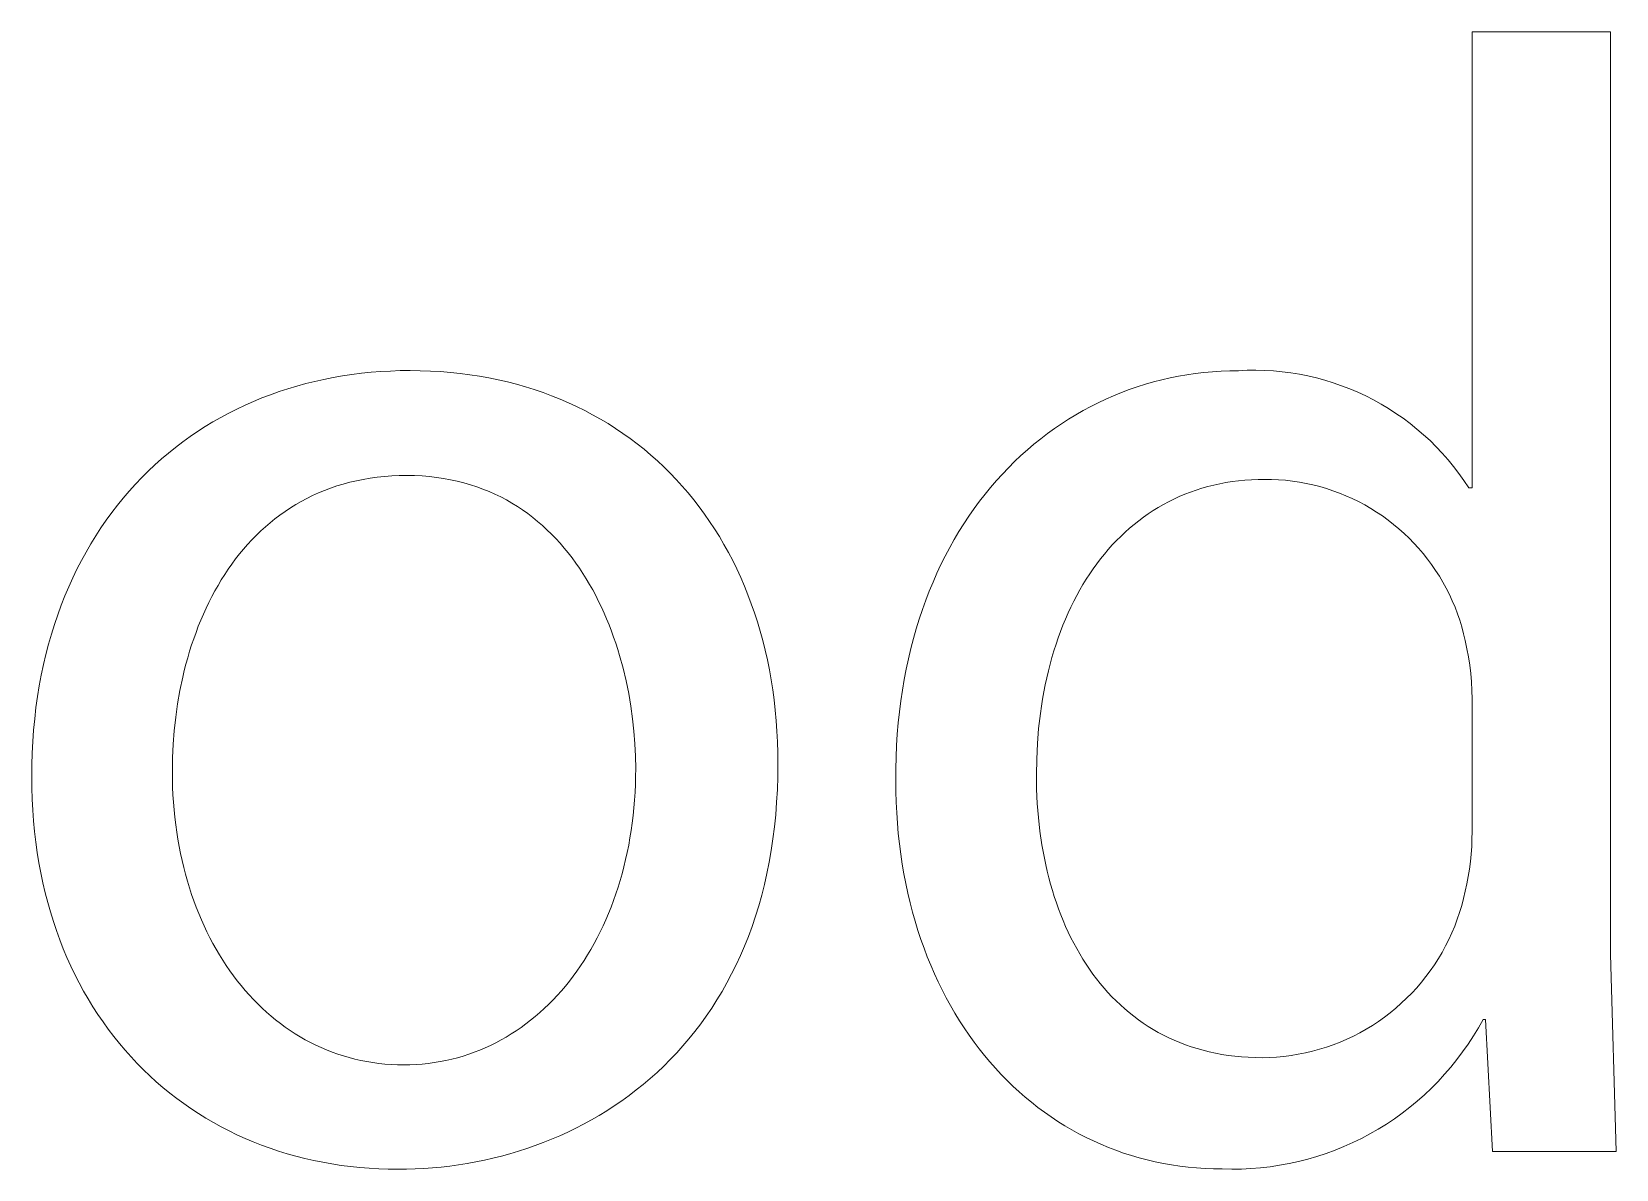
# Model space of a CAD drawing. Header units: millimetres. Extents: x 0 to 3480, y 0 to 2432.
# Drawn here: x 2400.55 to 2435.54, y 57.92 to 83.05 of the extents above; entities that cross this region are included whole.
import ezdxf

# ---------------------------------------------------------------- set-up
doc = ezdxf.new("R2010")
doc.units = ezdxf.units.MM
doc.header["$MEASUREMENT"] = 0
doc.layers.add('Domyślny', color=7, linetype='Continuous', true_color=0x000000)

msp = doc.modelspace()

# ---------------------------------------------------------------- linework, layer by layer
at = {"layer": 'Domyślny', "color": 18, "lineweight": 15, "true_color": 0x000000}
for p, q in [((2432.358, 72.975), (2432.358, 83.046)), ((2432.358, 83.046), (2435.417, 83.046)), ((2435.417, 83.046), (2435.417, 62.672)), ((2406.405, 75.22), (2406.603, 75.274)), ((2406.603, 75.274), (2406.803, 75.324)), ((2406.803, 75.324), (2407.005, 75.369)), ((2407.005, 75.369), (2407.209, 75.409)), ((2407.209, 75.409), (2407.416, 75.445)), ((2407.416, 75.445), (2407.623, 75.476)), ((2407.623, 75.476), (2407.833, 75.503)), ((2407.833, 75.503), (2408.045, 75.524)), ((2408.045, 75.524), (2408.258, 75.541)), ((2408.258, 75.541), (2408.472, 75.553)), ((2408.472, 75.553), (2408.688, 75.561)), ((2408.688, 75.561), (2408.906, 75.563)), ((2408.906, 75.563), (2409.132, 75.56)), ((2409.132, 75.56), (2409.356, 75.553)), ((2409.356, 75.553), (2409.577, 75.54)), ((2409.577, 75.54), (2409.796, 75.522)), ((2409.796, 75.522), (2410.012, 75.499)), ((2410.012, 75.499), (2410.226, 75.472)), ((2410.226, 75.472), (2410.437, 75.439)), ((2410.437, 75.439), (2410.646, 75.401)), ((2410.646, 75.401), (2410.852, 75.359)), ((2410.852, 75.359), (2411.056, 75.312)), ((2411.056, 75.312), (2411.257, 75.26)), ((2411.257, 75.26), (2411.455, 75.204)), ((2424.967, 75.204), (2425.145, 75.26)), ((2425.145, 75.26), (2425.325, 75.312)), ((2425.325, 75.312), (2425.506, 75.358)), ((2425.506, 75.358), (2425.689, 75.4)), ((2425.689, 75.4), (2425.874, 75.437)), ((2425.874, 75.437), (2426.059, 75.469)), ((2426.059, 75.469), (2426.247, 75.497)), ((2426.247, 75.497), (2426.435, 75.519)), ((2426.435, 75.519), (2426.625, 75.537)), ((2426.625, 75.537), (2426.815, 75.549)), ((2426.815, 75.549), (2427.007, 75.557)), ((2427.007, 75.557), (2427.2, 75.559)), ((2427.2, 75.559), (2427.393, 75.568)), ((2427.393, 75.568), (2427.586, 75.57)), ((2427.586, 75.57), (2427.779, 75.565)), ((2427.779, 75.565), (2427.972, 75.554)), ((2427.972, 75.554), (2428.164, 75.536)), ((2428.164, 75.536), (2428.356, 75.512)), ((2428.356, 75.512), (2428.546, 75.481)), ((2428.546, 75.481), (2428.735, 75.443)), ((2428.735, 75.443), (2428.923, 75.399)), ((2428.923, 75.399), (2429.11, 75.349)), ((2429.11, 75.349), (2429.294, 75.292)), ((2429.294, 75.292), (2429.477, 75.229)), ((2405.448, 74.88), (2405.635, 74.957)), ((2405.635, 74.957), (2405.824, 75.029)), ((2405.824, 75.029), (2406.015, 75.097)), ((2406.015, 75.097), (2406.209, 75.161)), ((2406.209, 75.161), (2406.405, 75.22)), ((2411.455, 75.204), (2411.65, 75.143)), ((2411.65, 75.143), (2411.843, 75.077)), ((2411.843, 75.077), (2412.032, 75.007)), ((2412.032, 75.007), (2412.219, 74.932)), ((2412.219, 74.932), (2412.403, 74.853)), ((2424.104, 74.853), (2424.272, 74.932)), ((2424.272, 74.932), (2424.443, 75.007)), ((2424.443, 75.007), (2424.616, 75.077)), ((2424.616, 75.077), (2424.79, 75.143)), ((2424.79, 75.143), (2424.967, 75.204)), ((2429.477, 75.229), (2429.657, 75.159)), ((2429.657, 75.159), (2429.835, 75.084)), ((2429.835, 75.084), (2430.01, 75.003)), ((2430.01, 75.003), (2430.182, 74.915)), ((2430.182, 74.915), (2430.351, 74.822)), ((2404.727, 74.527), (2404.904, 74.622)), ((2404.904, 74.622), (2405.083, 74.712)), ((2405.083, 74.712), (2405.264, 74.798)), ((2405.264, 74.798), (2405.448, 74.88)), ((2412.403, 74.853), (2412.584, 74.769)), ((2412.584, 74.769), (2412.762, 74.681)), ((2412.762, 74.681), (2412.937, 74.588)), ((2412.937, 74.588), (2413.109, 74.492)), ((2423.45, 74.49), (2423.61, 74.588)), ((2423.61, 74.588), (2423.772, 74.681)), ((2423.772, 74.681), (2423.937, 74.769)), ((2423.937, 74.769), (2424.104, 74.853)), ((2430.351, 74.822), (2430.516, 74.723)), ((2430.516, 74.723), (2430.679, 74.618)), ((2430.679, 74.618), (2430.837, 74.508)), ((2404.05, 74.104), (2404.215, 74.216)), ((2404.215, 74.216), (2404.383, 74.324)), ((2404.383, 74.324), (2404.554, 74.427)), ((2404.554, 74.427), (2404.727, 74.527)), ((2413.109, 74.492), (2413.278, 74.391)), ((2413.278, 74.391), (2413.443, 74.286)), ((2413.443, 74.286), (2413.606, 74.176)), ((2422.983, 74.172), (2423.136, 74.282)), ((2423.136, 74.282), (2423.292, 74.388)), ((2423.292, 74.388), (2423.45, 74.49)), ((2430.837, 74.508), (2430.992, 74.393)), ((2430.992, 74.393), (2431.142, 74.272)), ((2431.142, 74.272), (2431.289, 74.146)), ((2403.573, 73.741), (2403.729, 73.866)), ((2403.729, 73.866), (2403.888, 73.987)), ((2403.888, 73.987), (2404.05, 74.104)), ((2413.606, 74.176), (2413.765, 74.063)), ((2413.765, 74.063), (2413.921, 73.945)), ((2413.921, 73.945), (2414.073, 73.824)), ((2422.54, 73.814), (2422.685, 73.937)), ((2422.685, 73.937), (2422.833, 74.057)), ((2422.833, 74.057), (2422.983, 74.172)), ((2431.289, 74.146), (2431.431, 74.015)), ((2431.431, 74.015), (2431.568, 73.88)), ((2431.568, 73.88), (2431.701, 73.74)), ((2403.27, 73.478), (2403.42, 73.612)), ((2403.42, 73.612), (2403.573, 73.741)), ((2414.073, 73.824), (2414.222, 73.698)), ((2414.222, 73.698), (2414.368, 73.569)), ((2414.368, 73.569), (2414.511, 73.435)), ((2422.121, 73.418), (2422.258, 73.554)), ((2422.258, 73.554), (2422.397, 73.686)), ((2422.397, 73.686), (2422.54, 73.814)), ((2431.701, 73.74), (2431.829, 73.595)), ((2431.829, 73.595), (2431.951, 73.446)), ((2402.841, 73.053), (2402.981, 73.199)), ((2402.981, 73.199), (2403.124, 73.341)), ((2403.124, 73.341), (2403.27, 73.478)), ((2407.873, 73.16), (2407.723, 73.13)), ((2408.026, 73.186), (2407.873, 73.16)), ((2408.183, 73.207), (2408.026, 73.186)), ((2408.342, 73.223), (2408.183, 73.207)), ((2408.504, 73.235), (2408.342, 73.223)), ((2408.669, 73.243), (2408.504, 73.235)), ((2408.837, 73.245), (2408.669, 73.243)), ((2409.005, 73.242), (2408.837, 73.245)), ((2409.17, 73.235), (2409.005, 73.242)), ((2409.332, 73.222), (2409.17, 73.235)), ((2409.491, 73.204), (2409.332, 73.222)), ((2409.647, 73.181), (2409.491, 73.204)), ((2409.799, 73.153), (2409.647, 73.181)), ((2409.949, 73.121), (2409.799, 73.153)), ((2414.511, 73.435), (2414.65, 73.298)), ((2414.65, 73.298), (2414.785, 73.157)), ((2414.785, 73.157), (2414.917, 73.012)), ((2421.856, 73.133), (2421.987, 73.277)), ((2421.987, 73.277), (2422.121, 73.418)), ((2427.343, 73.142), (2427.202, 73.128)), ((2427.487, 73.152), (2427.343, 73.142)), ((2427.632, 73.158), (2427.487, 73.152)), ((2427.78, 73.16), (2427.632, 73.158)), ((2427.933, 73.159), (2427.78, 73.16)), ((2428.087, 73.152), (2427.933, 73.159)), ((2428.24, 73.139), (2428.087, 73.152)), ((2428.393, 73.122), (2428.24, 73.139)), ((2431.951, 73.446), (2432.069, 73.293)), ((2432.069, 73.293), (2432.181, 73.136)), ((2402.573, 72.748), (2402.705, 72.902)), ((2402.705, 72.902), (2402.841, 73.053)), ((2406.753, 72.802), (2406.626, 72.74)), ((2406.883, 72.861), (2406.753, 72.802)), ((2407.016, 72.916), (2406.883, 72.861)), ((2407.151, 72.967), (2407.016, 72.916)), ((2407.29, 73.014), (2407.151, 72.967)), ((2407.431, 73.057), (2407.29, 73.014)), ((2407.576, 73.095), (2407.431, 73.057)), ((2407.723, 73.13), (2407.576, 73.095)), ((2410.095, 73.084), (2409.949, 73.121)), ((2410.238, 73.043), (2410.095, 73.084)), ((2410.379, 72.997), (2410.238, 73.043)), ((2410.516, 72.947), (2410.379, 72.997)), ((2410.65, 72.893), (2410.516, 72.947)), ((2410.781, 72.834), (2410.65, 72.893)), ((2410.909, 72.772), (2410.781, 72.834)), ((2414.917, 73.012), (2415.045, 72.863)), ((2415.045, 72.863), (2415.17, 72.711)), ((2421.482, 72.675), (2421.603, 72.832)), ((2421.603, 72.832), (2421.728, 72.984)), ((2421.728, 72.984), (2421.856, 73.133)), ((2426.016, 72.83), (2425.894, 72.779)), ((2426.14, 72.878), (2426.016, 72.83)), ((2426.265, 72.922), (2426.14, 72.878)), ((2426.393, 72.963), (2426.265, 72.922)), ((2426.523, 73), (2426.393, 72.963)), ((2426.655, 73.033), (2426.523, 73)), ((2426.789, 73.063), (2426.655, 73.033)), ((2426.924, 73.088), (2426.789, 73.063)), ((2427.062, 73.11), (2426.924, 73.088)), ((2427.202, 73.128), (2427.062, 73.11)), ((2428.545, 73.099), (2428.393, 73.122)), ((2428.696, 73.071), (2428.545, 73.099)), ((2428.846, 73.038), (2428.696, 73.071)), ((2428.995, 73), (2428.846, 73.038)), ((2429.142, 72.957), (2428.995, 73)), ((2429.288, 72.909), (2429.142, 72.957)), ((2429.432, 72.856), (2429.288, 72.909)), ((2429.574, 72.798), (2429.432, 72.856)), ((2429.715, 72.735), (2429.574, 72.798)), ((2432.181, 73.136), (2432.288, 72.975)), ((2432.288, 72.975), (2432.358, 72.975)), ((2402.319, 72.428), (2402.444, 72.59)), ((2402.444, 72.59), (2402.573, 72.748)), ((2406.146, 72.453), (2406.033, 72.373)), ((2406.262, 72.53), (2406.146, 72.453)), ((2406.38, 72.604), (2406.262, 72.53)), ((2406.502, 72.674), (2406.38, 72.604)), ((2406.626, 72.74), (2406.502, 72.674)), ((2411.034, 72.706), (2410.909, 72.772)), ((2411.157, 72.635), (2411.034, 72.706)), ((2411.276, 72.562), (2411.157, 72.635)), ((2411.392, 72.484), (2411.276, 72.562)), ((2411.505, 72.404), (2411.392, 72.484)), ((2415.17, 72.711), (2415.291, 72.555)), ((2415.291, 72.555), (2415.408, 72.395)), ((2421.248, 72.35), (2421.363, 72.514)), ((2421.363, 72.514), (2421.482, 72.675)), ((2425.317, 72.47), (2425.209, 72.399)), ((2425.429, 72.539), (2425.317, 72.47)), ((2425.542, 72.604), (2425.429, 72.539)), ((2425.657, 72.666), (2425.542, 72.604)), ((2425.775, 72.724), (2425.657, 72.666)), ((2425.894, 72.779), (2425.775, 72.724)), ((2429.853, 72.668), (2429.715, 72.735)), ((2429.988, 72.595), (2429.853, 72.668)), ((2430.121, 72.519), (2429.988, 72.595)), ((2430.252, 72.437), (2430.121, 72.519)), ((2401.966, 71.916), (2402.079, 72.091)), ((2402.079, 72.091), (2402.197, 72.261)), ((2402.197, 72.261), (2402.319, 72.428)), ((2405.71, 72.113), (2405.608, 72.02)), ((2405.815, 72.203), (2405.71, 72.113)), ((2405.923, 72.29), (2405.815, 72.203)), ((2406.033, 72.373), (2405.923, 72.29)), ((2411.616, 72.319), (2411.505, 72.404)), ((2411.724, 72.232), (2411.616, 72.319)), ((2411.828, 72.141), (2411.724, 72.232)), ((2411.93, 72.047), (2411.828, 72.141)), ((2415.408, 72.395), (2415.522, 72.232)), ((2415.522, 72.232), (2415.631, 72.065)), ((2421.028, 72.008), (2421.137, 72.181)), ((2421.137, 72.181), (2421.248, 72.35)), ((2424.895, 72.164), (2424.794, 72.08)), ((2424.997, 72.246), (2424.895, 72.164)), ((2425.102, 72.324), (2424.997, 72.246)), ((2425.209, 72.399), (2425.102, 72.324)), ((2430.379, 72.352), (2430.252, 72.437)), ((2430.504, 72.262), (2430.379, 72.352)), ((2430.625, 72.167), (2430.504, 72.262)), ((2430.743, 72.069), (2430.625, 72.167)), ((2401.856, 71.738), (2401.966, 71.916)), ((2405.413, 71.826), (2405.319, 71.724)), ((2405.509, 71.924), (2405.413, 71.826)), ((2405.608, 72.02), (2405.509, 71.924)), ((2412.03, 71.951), (2411.93, 72.047)), ((2412.126, 71.851), (2412.03, 71.951)), ((2412.219, 71.748), (2412.126, 71.851)), ((2412.31, 71.643), (2412.219, 71.748)), ((2415.631, 72.065), (2415.737, 71.895)), ((2415.737, 71.895), (2415.839, 71.722)), ((2420.823, 71.652), (2420.924, 71.832)), ((2420.924, 71.832), (2421.028, 72.008)), ((2424.507, 71.808), (2424.415, 71.712)), ((2424.6, 71.902), (2424.507, 71.808)), ((2424.696, 71.992), (2424.6, 71.902)), ((2424.794, 72.08), (2424.696, 71.992)), ((2430.858, 71.967), (2430.743, 72.069)), ((2430.969, 71.861), (2430.858, 71.967)), ((2431.076, 71.751), (2430.969, 71.861)), ((2431.18, 71.638), (2431.076, 71.751)), ((2401.648, 71.369), (2401.75, 71.556)), ((2401.75, 71.556), (2401.856, 71.738)), ((2405.054, 71.403), (2404.971, 71.291)), ((2405.139, 71.513), (2405.054, 71.403)), ((2405.228, 71.62), (2405.139, 71.513)), ((2405.319, 71.724), (2405.228, 71.62)), ((2412.398, 71.536), (2412.31, 71.643)), ((2412.484, 71.425), (2412.398, 71.536)), ((2412.566, 71.313), (2412.484, 71.425)), ((2415.839, 71.722), (2415.937, 71.545)), ((2415.937, 71.545), (2416.032, 71.365)), ((2420.631, 71.28), (2420.725, 71.467)), ((2420.725, 71.467), (2420.823, 71.652)), ((2424.155, 71.405), (2424.073, 71.297)), ((2424.239, 71.51), (2424.155, 71.405)), ((2424.326, 71.612), (2424.239, 71.51)), ((2424.415, 71.712), (2424.326, 71.612)), ((2431.28, 71.521), (2431.18, 71.638)), ((2431.375, 71.4), (2431.28, 71.521)), ((2431.467, 71.277), (2431.375, 71.4)), ((2401.456, 70.985), (2401.55, 71.179)), ((2401.55, 71.179), (2401.648, 71.369)), ((2404.813, 71.059), (2404.738, 70.94)), ((2404.89, 71.176), (2404.813, 71.059)), ((2404.971, 71.291), (2404.89, 71.176)), ((2412.646, 71.198), (2412.566, 71.313)), ((2412.723, 71.081), (2412.646, 71.198)), ((2412.798, 70.961), (2412.723, 71.081)), ((2416.032, 71.365), (2416.122, 71.181)), ((2416.122, 71.181), (2416.208, 70.994)), ((2420.455, 70.892), (2420.541, 71.088)), ((2420.541, 71.088), (2420.631, 71.28)), ((2423.915, 71.074), (2423.84, 70.958)), ((2423.993, 71.187), (2423.915, 71.074)), ((2424.073, 71.297), (2423.993, 71.187)), ((2431.554, 71.151), (2431.467, 71.277)), ((2431.637, 71.021), (2431.554, 71.151)), ((2401.281, 70.586), (2401.367, 70.787)), ((2401.367, 70.787), (2401.456, 70.985)), ((2404.595, 70.696), (2404.528, 70.57)), ((2404.665, 70.819), (2404.595, 70.696)), ((2404.738, 70.94), (2404.665, 70.819)), ((2412.87, 70.84), (2412.798, 70.961)), ((2412.939, 70.717), (2412.87, 70.84)), ((2413.006, 70.592), (2412.939, 70.717)), ((2416.208, 70.994), (2416.29, 70.804)), ((2416.29, 70.804), (2416.368, 70.611)), ((2420.294, 70.49), (2420.373, 70.693)), ((2420.373, 70.693), (2420.455, 70.892)), ((2423.696, 70.718), (2423.628, 70.595)), ((2423.767, 70.839), (2423.696, 70.718)), ((2423.84, 70.958), (2423.767, 70.839)), ((2431.715, 70.889), (2431.637, 71.021)), ((2431.789, 70.754), (2431.715, 70.889)), ((2431.858, 70.617), (2431.789, 70.754)), ((2401.124, 70.171), (2401.201, 70.38)), ((2401.201, 70.38), (2401.281, 70.586)), ((2404.463, 70.443), (2404.401, 70.313)), ((2404.528, 70.57), (2404.463, 70.443)), ((2413.07, 70.466), (2413.006, 70.592)), ((2413.132, 70.338), (2413.07, 70.466)), ((2416.368, 70.611), (2416.442, 70.414)), ((2416.442, 70.414), (2416.512, 70.215)), ((2420.22, 70.284), (2420.294, 70.49)), ((2423.499, 70.34), (2423.438, 70.209)), ((2423.563, 70.468), (2423.499, 70.34)), ((2423.628, 70.595), (2423.563, 70.468)), ((2431.923, 70.478), (2431.858, 70.617)), ((2431.983, 70.336), (2431.923, 70.478)), ((2401.052, 69.958), (2401.124, 70.171)), ((2404.285, 70.05), (2404.23, 69.915)), ((2404.342, 70.182), (2404.285, 70.05)), ((2404.401, 70.313), (2404.342, 70.182)), ((2413.191, 70.208), (2413.132, 70.338)), ((2413.247, 70.077), (2413.191, 70.208)), ((2413.301, 69.945), (2413.247, 70.077)), ((2416.512, 70.215), (2416.578, 70.013)), ((2416.578, 70.013), (2416.639, 69.807)), ((2420.084, 69.86), (2420.15, 70.074)), ((2420.15, 70.074), (2420.22, 70.284)), ((2423.38, 70.076), (2423.324, 69.94)), ((2423.438, 70.209), (2423.38, 70.076)), ((2432.037, 70.193), (2431.983, 70.336)), ((2432.087, 70.047), (2432.037, 70.193)), ((2432.132, 69.9), (2432.087, 70.047)), ((2400.922, 69.521), (2400.985, 69.741)), ((2400.985, 69.741), (2401.052, 69.958)), ((2404.129, 69.642), (2404.082, 69.503)), ((2404.179, 69.779), (2404.129, 69.642)), ((2404.23, 69.915), (2404.179, 69.779)), ((2413.353, 69.811), (2413.301, 69.945)), ((2413.402, 69.677), (2413.353, 69.811)), ((2413.448, 69.541), (2413.402, 69.677)), ((2416.639, 69.807), (2416.696, 69.599)), ((2419.964, 69.422), (2420.022, 69.643)), ((2420.022, 69.643), (2420.084, 69.86)), ((2423.219, 69.662), (2423.171, 69.52)), ((2423.27, 69.802), (2423.219, 69.662)), ((2423.324, 69.94), (2423.27, 69.802)), ((2432.172, 69.752), (2432.132, 69.9)), ((2432.207, 69.602), (2432.172, 69.752)), ((2400.81, 69.069), (2400.864, 69.296)), ((2400.864, 69.296), (2400.922, 69.521)), ((2404.038, 69.363), (2403.996, 69.222)), ((2404.082, 69.503), (2404.038, 69.363)), ((2413.492, 69.405), (2413.448, 69.541)), ((2413.534, 69.268), (2413.492, 69.405)), ((2416.696, 69.599), (2416.748, 69.387)), ((2416.748, 69.387), (2416.797, 69.173)), ((2419.911, 69.198), (2419.964, 69.422)), ((2423.125, 69.376), (2423.081, 69.229)), ((2423.171, 69.52), (2423.125, 69.376)), ((2432.247, 69.421), (2432.207, 69.602)), ((2432.281, 69.239), (2432.247, 69.421)), ((2400.762, 68.837), (2400.81, 69.069)), ((2403.957, 69.079), (2403.92, 68.936)), ((2403.996, 69.222), (2403.957, 69.079)), ((2413.61, 68.991), (2413.534, 69.268)), ((2413.677, 68.713), (2413.61, 68.991)), ((2416.797, 69.173), (2416.841, 68.956)), ((2416.841, 68.956), (2416.88, 68.736)), ((2419.818, 68.739), (2419.862, 68.97)), ((2419.862, 68.97), (2419.911, 69.198)), ((2423.04, 69.081), (2423.002, 68.93)), ((2423.081, 69.229), (2423.04, 69.081)), ((2432.309, 69.056), (2432.281, 69.239)), ((2432.331, 68.872), (2432.309, 69.056)), ((2400.679, 68.363), (2400.718, 68.602)), ((2400.718, 68.602), (2400.762, 68.837)), ((2403.886, 68.791), (2403.824, 68.5)), ((2403.92, 68.936), (2403.886, 68.791)), ((2413.734, 68.434), (2413.677, 68.713)), ((2416.88, 68.736), (2416.915, 68.513)), ((2419.778, 68.504), (2419.818, 68.739)), ((2422.932, 68.623), (2422.902, 68.467)), ((2422.966, 68.778), (2422.932, 68.623)), ((2423.002, 68.93), (2422.966, 68.778)), ((2432.346, 68.687), (2432.331, 68.872)), ((2432.355, 68.501), (2432.346, 68.687)), ((2400.645, 68.121), (2400.679, 68.363)), ((2403.824, 68.5), (2403.773, 68.205)), ((2413.782, 68.154), (2413.734, 68.434)), ((2416.915, 68.513), (2416.945, 68.288)), ((2416.945, 68.288), (2416.971, 68.06)), ((2419.713, 68.025), (2419.743, 68.266)), ((2419.743, 68.266), (2419.778, 68.504)), ((2422.874, 68.309), (2422.848, 68.149)), ((2422.902, 68.467), (2422.874, 68.309)), ((2432.358, 68.316), (2432.355, 68.501)), ((2432.358, 65.384), (2432.358, 68.316)), ((2400.616, 67.875), (2400.645, 68.121)), ((2403.73, 67.908), (2403.698, 67.609)), ((2403.773, 68.205), (2403.73, 67.908)), ((2413.821, 67.874), (2413.782, 68.154)), ((2416.971, 68.06), (2416.992, 67.83)), ((2419.687, 67.78), (2419.713, 68.025)), ((2422.825, 67.987), (2422.787, 67.659)), ((2422.848, 68.149), (2422.825, 67.987)), ((2400.574, 67.372), (2400.593, 67.625)), ((2400.593, 67.625), (2400.616, 67.875)), ((2403.698, 67.609), (2403.675, 67.309)), ((2413.851, 67.596), (2413.821, 67.874)), ((2413.873, 67.321), (2413.851, 67.596)), ((2416.992, 67.83), (2417.009, 67.597)), ((2417.009, 67.597), (2417.021, 67.361)), ((2419.666, 67.532), (2419.687, 67.78)), ((2422.787, 67.659), (2422.76, 67.324)), ((2400.561, 67.116), (2400.574, 67.372)), ((2403.675, 67.309), (2403.661, 67.009)), ((2413.885, 67.047), (2413.873, 67.321)), ((2417.021, 67.361), (2417.028, 67.123)), ((2419.639, 67.026), (2419.65, 67.281)), ((2419.65, 67.281), (2419.666, 67.532)), ((2422.76, 67.324), (2422.744, 66.983)), ((2400.55, 66.593), (2400.553, 66.856)), ((2400.553, 66.856), (2400.561, 67.116)), ((2403.661, 67.009), (2403.656, 66.709)), ((2413.89, 66.778), (2413.885, 67.047)), ((2417.03, 66.882), (2417.027, 66.593)), ((2417.028, 67.123), (2417.03, 66.882)), ((2419.633, 66.769), (2419.639, 67.026)), ((2422.744, 66.983), (2422.738, 66.635)), ((2400.553, 66.345), (2400.55, 66.593)), ((2403.656, 66.709), (2403.658, 66.536)), ((2403.658, 66.536), (2403.662, 66.366)), ((2413.883, 66.425), (2413.888, 66.601)), ((2413.888, 66.601), (2413.89, 66.778)), ((2417.027, 66.593), (2417.018, 66.308)), ((2419.632, 66.508), (2419.633, 66.769)), ((2419.635, 66.269), (2419.632, 66.508)), ((2422.738, 66.635), (2422.743, 66.318)), ((2400.56, 66.1), (2400.553, 66.345)), ((2403.662, 66.366), (2403.67, 66.196)), ((2403.67, 66.196), (2403.681, 66.028)), ((2413.864, 66.078), (2413.875, 66.251)), ((2413.875, 66.251), (2413.883, 66.425)), ((2417.018, 66.308), (2417.002, 66.029)), ((2419.641, 66.032), (2419.635, 66.269)), ((2422.743, 66.318), (2422.758, 66.004)), ((2400.573, 65.858), (2400.56, 66.1)), ((2400.591, 65.619), (2400.573, 65.858)), ((2403.681, 66.028), (2403.694, 65.862)), ((2403.694, 65.862), (2403.711, 65.697)), ((2413.833, 65.738), (2413.85, 65.907)), ((2413.85, 65.907), (2413.864, 66.078)), ((2417.002, 66.029), (2416.981, 65.754)), ((2419.653, 65.797), (2419.641, 66.032)), ((2419.669, 65.566), (2419.653, 65.797)), ((2422.758, 66.004), (2422.782, 65.694)), ((2400.613, 65.383), (2400.591, 65.619)), ((2403.711, 65.697), (2403.731, 65.534)), ((2403.731, 65.534), (2403.753, 65.372)), ((2413.789, 65.405), (2413.813, 65.571)), ((2413.813, 65.571), (2413.833, 65.738)), ((2416.953, 65.485), (2416.92, 65.221)), ((2416.981, 65.754), (2416.953, 65.485)), ((2419.689, 65.336), (2419.669, 65.566)), ((2422.782, 65.694), (2422.817, 65.389)), ((2400.641, 65.15), (2400.613, 65.383)), ((2400.673, 64.92), (2400.641, 65.15)), ((2403.753, 65.372), (2403.778, 65.212)), ((2403.778, 65.212), (2403.807, 65.054)), ((2413.734, 65.08), (2413.763, 65.242)), ((2413.763, 65.242), (2413.789, 65.405)), ((2416.92, 65.221), (2416.881, 64.961)), ((2419.713, 65.11), (2419.689, 65.336)), ((2419.742, 64.886), (2419.713, 65.11)), ((2422.817, 65.389), (2422.86, 65.089)), ((2432.351, 65.051), (2432.357, 65.217)), ((2432.357, 65.217), (2432.358, 65.384)), ((2400.71, 64.693), (2400.673, 64.92)), ((2403.807, 65.054), (2403.838, 64.897)), ((2403.838, 64.897), (2403.871, 64.742)), ((2403.871, 64.742), (2403.908, 64.589)), ((2413.63, 64.606), (2413.667, 64.762)), ((2413.667, 64.762), (2413.702, 64.92)), ((2413.702, 64.92), (2413.734, 65.08)), ((2416.881, 64.961), (2416.837, 64.707)), ((2419.775, 64.665), (2419.742, 64.886)), ((2422.86, 65.089), (2422.886, 64.94)), ((2422.886, 64.94), (2422.914, 64.794)), ((2422.914, 64.794), (2422.945, 64.648)), ((2432.324, 64.718), (2432.34, 64.884)), ((2432.34, 64.884), (2432.351, 65.051)), ((2400.752, 64.469), (2400.71, 64.693)), ((2400.798, 64.249), (2400.752, 64.469)), ((2403.908, 64.589), (2403.947, 64.438)), ((2403.947, 64.438), (2403.989, 64.289)), ((2413.546, 64.301), (2413.589, 64.452)), ((2413.589, 64.452), (2413.63, 64.606)), ((2416.787, 64.458), (2416.731, 64.214)), ((2416.837, 64.707), (2416.787, 64.458)), ((2419.812, 64.447), (2419.775, 64.665)), ((2419.854, 64.232), (2419.812, 64.447)), ((2422.945, 64.648), (2422.978, 64.505)), ((2422.978, 64.505), (2423.013, 64.363)), ((2432.276, 64.389), (2432.302, 64.553)), ((2432.302, 64.553), (2432.324, 64.718)), ((2400.849, 64.031), (2400.798, 64.249)), ((2403.989, 64.289), (2404.034, 64.141)), ((2404.034, 64.141), (2404.082, 63.996)), ((2413.451, 64.004), (2413.5, 64.151)), ((2413.5, 64.151), (2413.546, 64.301)), ((2416.731, 64.214), (2416.671, 63.975)), ((2419.899, 64.02), (2419.854, 64.232)), ((2423.013, 64.363), (2423.051, 64.222)), ((2423.051, 64.222), (2423.091, 64.083)), ((2423.091, 64.083), (2423.134, 63.946)), ((2432.172, 63.906), (2432.207, 64.063)), ((2432.207, 64.063), (2432.244, 64.225)), ((2432.244, 64.225), (2432.276, 64.389)), ((2400.904, 63.817), (2400.849, 64.031)), ((2400.964, 63.606), (2400.904, 63.817)), ((2404.082, 63.996), (2404.132, 63.853)), ((2404.132, 63.853), (2404.184, 63.712)), ((2404.184, 63.712), (2404.239, 63.573)), ((2413.29, 63.575), (2413.346, 63.716)), ((2413.346, 63.716), (2413.4, 63.859)), ((2413.4, 63.859), (2413.451, 64.004)), ((2416.605, 63.74), (2416.534, 63.511)), ((2416.671, 63.975), (2416.605, 63.74)), ((2419.949, 63.81), (2419.899, 64.02)), ((2420.003, 63.603), (2419.949, 63.81)), ((2423.134, 63.946), (2423.179, 63.81)), ((2423.179, 63.81), (2423.227, 63.677)), ((2432.085, 63.596), (2432.131, 63.75)), ((2432.131, 63.75), (2432.172, 63.906)), ((2401.029, 63.399), (2400.964, 63.606)), ((2401.097, 63.195), (2401.029, 63.399)), ((2404.239, 63.573), (2404.297, 63.436)), ((2404.297, 63.436), (2404.357, 63.301)), ((2413.169, 63.3), (2413.231, 63.436)), ((2413.231, 63.436), (2413.29, 63.575)), ((2416.534, 63.511), (2416.458, 63.286)), ((2420.06, 63.4), (2420.003, 63.603)), ((2420.121, 63.199), (2420.06, 63.4)), ((2423.227, 63.677), (2423.277, 63.545)), ((2423.277, 63.545), (2423.329, 63.415)), ((2423.329, 63.415), (2423.384, 63.287)), ((2431.976, 63.294), (2432.033, 63.444)), ((2432.033, 63.444), (2432.085, 63.596)), ((2401.17, 62.994), (2401.097, 63.195)), ((2401.248, 62.796), (2401.17, 62.994)), ((2404.357, 63.301), (2404.42, 63.169)), ((2404.42, 63.169), (2404.485, 63.039)), ((2404.485, 63.039), (2404.552, 62.911)), ((2412.97, 62.907), (2413.039, 63.036)), ((2413.039, 63.036), (2413.105, 63.167)), ((2413.105, 63.167), (2413.169, 63.3)), ((2416.377, 63.067), (2416.291, 62.852)), ((2416.458, 63.286), (2416.377, 63.067)), ((2420.187, 63.002), (2420.121, 63.199)), ((2420.256, 62.808), (2420.187, 63.002)), ((2423.384, 63.287), (2423.441, 63.162)), ((2423.441, 63.162), (2423.501, 63.038)), ((2423.501, 63.038), (2423.563, 62.916)), ((2431.775, 62.856), (2431.847, 62.999)), ((2431.847, 62.999), (2431.914, 63.145)), ((2431.914, 63.145), (2431.976, 63.294)), ((2401.329, 62.602), (2401.248, 62.796)), ((2404.552, 62.911), (2404.622, 62.786)), ((2404.622, 62.786), (2404.695, 62.663)), ((2404.695, 62.663), (2404.769, 62.543)), ((2412.749, 62.536), (2412.825, 62.657)), ((2412.825, 62.657), (2412.899, 62.781)), ((2412.899, 62.781), (2412.97, 62.907)), ((2416.201, 62.642), (2416.106, 62.437)), ((2416.291, 62.852), (2416.201, 62.642)), ((2420.328, 62.617), (2420.256, 62.808)), ((2423.563, 62.916), (2423.628, 62.797)), ((2423.628, 62.797), (2423.695, 62.68)), ((2423.695, 62.68), (2423.764, 62.565)), ((2431.616, 62.576), (2431.698, 62.715)), ((2431.698, 62.715), (2431.775, 62.856)), ((2435.417, 62.672), (2435.545, 58.314)), ((2401.415, 62.412), (2401.329, 62.602)), ((2401.504, 62.225), (2401.415, 62.412)), ((2404.769, 62.543), (2404.846, 62.425)), ((2404.846, 62.425), (2404.925, 62.31)), ((2404.925, 62.31), (2405.007, 62.197)), ((2412.508, 62.189), (2412.591, 62.302)), ((2412.591, 62.302), (2412.671, 62.418)), ((2412.671, 62.418), (2412.749, 62.536)), ((2416.106, 62.437), (2416.007, 62.237)), ((2420.405, 62.429), (2420.328, 62.617)), ((2420.485, 62.244), (2420.405, 62.429)), ((2423.764, 62.565), (2423.836, 62.452)), ((2423.836, 62.452), (2423.91, 62.342)), ((2423.91, 62.342), (2423.987, 62.234)), ((2431.341, 62.18), (2431.437, 62.309)), ((2431.437, 62.309), (2431.529, 62.441)), ((2431.529, 62.441), (2431.616, 62.576)), ((2401.598, 62.041), (2401.504, 62.225)), ((2401.696, 61.861), (2401.598, 62.041)), ((2405.007, 62.197), (2405.09, 62.087)), ((2405.09, 62.087), (2405.176, 61.98)), ((2405.176, 61.98), (2405.264, 61.875)), ((2412.248, 61.866), (2412.337, 61.971)), ((2412.337, 61.971), (2412.424, 62.078)), ((2412.424, 62.078), (2412.508, 62.189)), ((2415.904, 62.042), (2415.796, 61.851)), ((2416.007, 62.237), (2415.904, 62.042)), ((2420.569, 62.062), (2420.485, 62.244)), ((2420.656, 61.884), (2420.569, 62.062)), ((2423.987, 62.234), (2424.066, 62.129)), ((2424.066, 62.129), (2424.148, 62.026)), ((2424.148, 62.026), (2424.232, 61.926)), ((2431.136, 61.933), (2431.241, 62.054)), ((2431.241, 62.054), (2431.341, 62.18)), ((2401.797, 61.685), (2401.696, 61.861)), ((2401.903, 61.512), (2401.797, 61.685)), ((2405.264, 61.875), (2405.354, 61.774)), ((2405.354, 61.774), (2405.446, 61.675)), ((2405.446, 61.675), (2405.541, 61.579)), ((2411.968, 61.569), (2412.063, 61.665)), ((2412.063, 61.665), (2412.157, 61.764)), ((2412.157, 61.764), (2412.248, 61.866)), ((2415.684, 61.665), (2415.568, 61.484)), ((2415.796, 61.851), (2415.684, 61.665)), ((2420.746, 61.71), (2420.656, 61.884)), ((2420.841, 61.538), (2420.746, 61.71)), ((2424.232, 61.926), (2424.318, 61.829)), ((2424.318, 61.829), (2424.407, 61.734)), ((2424.407, 61.734), (2424.499, 61.642)), ((2424.499, 61.642), (2424.592, 61.553)), ((2430.797, 61.59), (2430.914, 61.7)), ((2430.914, 61.7), (2431.027, 61.814)), ((2431.027, 61.814), (2431.136, 61.933)), ((2402.012, 61.343), (2401.903, 61.512)), ((2402.125, 61.177), (2402.012, 61.343)), ((2405.541, 61.579), (2405.637, 61.485)), ((2405.637, 61.485), (2405.736, 61.395)), ((2405.736, 61.395), (2405.836, 61.308)), ((2405.836, 61.308), (2405.938, 61.224)), ((2411.569, 61.216), (2411.671, 61.299)), ((2411.671, 61.299), (2411.772, 61.386)), ((2411.772, 61.386), (2411.871, 61.476)), ((2411.871, 61.476), (2411.968, 61.569)), ((2415.448, 61.308), (2415.324, 61.136)), ((2415.568, 61.484), (2415.448, 61.308)), ((2420.938, 61.37), (2420.841, 61.538)), ((2421.039, 61.206), (2420.938, 61.37)), ((2424.592, 61.553), (2424.688, 61.467)), ((2424.688, 61.467), (2424.787, 61.383)), ((2424.787, 61.383), (2424.888, 61.303)), ((2424.888, 61.303), (2424.991, 61.226)), ((2430.293, 61.191), (2430.424, 61.284)), ((2430.424, 61.284), (2430.552, 61.382)), ((2430.552, 61.382), (2430.676, 61.484)), ((2430.676, 61.484), (2430.797, 61.59)), ((2402.241, 61.015), (2402.125, 61.177)), ((2402.362, 60.857), (2402.241, 61.015)), ((2405.938, 61.224), (2406.042, 61.143)), ((2406.042, 61.143), (2406.149, 61.065)), ((2406.149, 61.065), (2406.257, 60.99)), ((2406.257, 60.99), (2406.367, 60.919)), ((2406.367, 60.919), (2406.478, 60.85)), ((2411.028, 60.844), (2411.139, 60.912)), ((2411.139, 60.912), (2411.249, 60.983)), ((2411.249, 60.983), (2411.358, 61.057)), ((2411.358, 61.057), (2411.464, 61.135)), ((2411.464, 61.135), (2411.569, 61.216)), ((2415.197, 60.969), (2415.066, 60.807)), ((2415.324, 61.136), (2415.197, 60.969)), ((2421.143, 61.045), (2421.039, 61.206)), ((2421.25, 60.888), (2421.143, 61.045)), ((2424.991, 61.226), (2425.097, 61.151)), ((2425.097, 61.151), (2425.205, 61.08)), ((2425.205, 61.08), (2425.316, 61.012)), ((2425.316, 61.012), (2425.429, 60.947)), ((2425.429, 60.947), (2425.545, 60.886)), ((2429.738, 60.867), (2429.881, 60.941)), ((2429.881, 60.941), (2430.021, 61.019)), ((2430.021, 61.019), (2430.158, 61.103)), ((2430.158, 61.103), (2430.293, 61.191)), ((2432.498, 61.049), (2432.388, 60.868)), ((2432.601, 61.235), (2432.498, 61.049)), ((2432.659, 61.235), (2432.601, 61.235)), ((2432.81, 58.314), (2432.659, 61.235)), ((2402.486, 60.703), (2402.362, 60.857)), ((2402.613, 60.553), (2402.486, 60.703)), ((2402.744, 60.406), (2402.613, 60.553)), ((2406.478, 60.85), (2406.592, 60.786)), ((2406.592, 60.786), (2406.707, 60.724)), ((2406.707, 60.724), (2406.824, 60.666)), ((2406.824, 60.666), (2406.943, 60.611)), ((2406.943, 60.611), (2407.063, 60.56)), ((2407.063, 60.56), (2407.185, 60.512)), ((2410.324, 60.508), (2410.445, 60.556)), ((2410.445, 60.556), (2410.565, 60.607)), ((2410.565, 60.607), (2410.683, 60.661)), ((2410.683, 60.661), (2410.8, 60.718)), ((2410.8, 60.718), (2410.915, 60.78)), ((2410.915, 60.78), (2411.028, 60.844)), ((2414.932, 60.649), (2414.794, 60.496)), ((2415.066, 60.807), (2414.932, 60.649)), ((2421.361, 60.734), (2421.25, 60.888)), ((2421.475, 60.584), (2421.361, 60.734)), ((2421.591, 60.437), (2421.475, 60.584)), ((2425.545, 60.886), (2425.663, 60.827)), ((2425.663, 60.827), (2425.783, 60.773)), ((2425.783, 60.773), (2425.906, 60.721)), ((2425.906, 60.721), (2426.031, 60.673)), ((2426.031, 60.673), (2426.159, 60.629)), ((2426.159, 60.629), (2426.289, 60.588)), ((2426.289, 60.588), (2426.421, 60.551)), ((2426.421, 60.551), (2426.556, 60.517)), ((2428.835, 60.532), (2428.99, 60.575)), ((2428.99, 60.575), (2429.144, 60.623)), ((2429.144, 60.623), (2429.295, 60.676)), ((2429.295, 60.676), (2429.445, 60.734)), ((2429.445, 60.734), (2429.593, 60.798)), ((2429.593, 60.798), (2429.738, 60.867)), ((2432.273, 60.69), (2432.151, 60.516)), ((2432.388, 60.868), (2432.273, 60.69)), ((2402.878, 60.263), (2402.744, 60.406)), ((2403.016, 60.124), (2402.878, 60.263)), ((2407.185, 60.512), (2407.309, 60.468)), ((2407.309, 60.468), (2407.434, 60.427)), ((2407.434, 60.427), (2407.561, 60.39)), ((2407.561, 60.39), (2407.689, 60.357)), ((2407.689, 60.357), (2407.819, 60.328)), ((2407.819, 60.328), (2407.95, 60.302)), ((2407.95, 60.302), (2408.083, 60.28)), ((2408.083, 60.28), (2408.217, 60.262)), ((2408.217, 60.262), (2408.352, 60.248)), ((2408.352, 60.248), (2408.489, 60.238)), ((2408.489, 60.238), (2408.628, 60.232)), ((2408.628, 60.232), (2408.767, 60.23)), ((2408.767, 60.23), (2408.903, 60.232)), ((2408.903, 60.232), (2409.039, 60.238)), ((2409.039, 60.238), (2409.173, 60.248)), ((2409.173, 60.248), (2409.306, 60.262)), ((2409.306, 60.262), (2409.438, 60.279)), ((2409.438, 60.279), (2409.568, 60.301)), ((2409.568, 60.301), (2409.698, 60.326)), ((2409.698, 60.326), (2409.826, 60.355)), ((2409.826, 60.355), (2409.952, 60.388)), ((2409.952, 60.388), (2410.078, 60.425)), ((2410.078, 60.425), (2410.202, 60.465)), ((2410.202, 60.465), (2410.324, 60.508)), ((2414.508, 60.204), (2414.36, 60.065)), ((2414.652, 60.348), (2414.508, 60.204)), ((2414.794, 60.496), (2414.652, 60.348)), ((2421.711, 60.295), (2421.591, 60.437)), ((2421.834, 60.156), (2421.711, 60.295)), ((2426.556, 60.517), (2426.693, 60.488)), ((2426.693, 60.488), (2426.833, 60.462)), ((2426.833, 60.462), (2426.975, 60.44)), ((2426.975, 60.44), (2427.12, 60.421)), ((2427.12, 60.421), (2427.267, 60.407)), ((2427.267, 60.407), (2427.416, 60.397)), ((2427.416, 60.397), (2427.568, 60.391)), ((2427.568, 60.391), (2427.722, 60.389)), ((2427.722, 60.389), (2427.883, 60.392)), ((2427.883, 60.392), (2428.043, 60.402)), ((2428.043, 60.402), (2428.203, 60.417)), ((2428.203, 60.417), (2428.363, 60.437)), ((2428.363, 60.437), (2428.521, 60.464)), ((2428.521, 60.464), (2428.679, 60.495)), ((2428.679, 60.495), (2428.835, 60.532)), ((2432.024, 60.347), (2431.891, 60.181)), ((2432.151, 60.516), (2432.024, 60.347)), ((2403.157, 59.989), (2403.016, 60.124)), ((2403.301, 59.858), (2403.157, 59.989)), ((2403.448, 59.731), (2403.301, 59.858)), ((2414.21, 59.93), (2414.057, 59.8)), ((2414.36, 60.065), (2414.21, 59.93)), ((2421.96, 60.02), (2421.834, 60.156)), ((2422.088, 59.889), (2421.96, 60.02)), ((2422.22, 59.762), (2422.088, 59.889)), ((2431.609, 59.865), (2431.46, 59.714)), ((2431.753, 60.021), (2431.609, 59.865)), ((2431.891, 60.181), (2431.753, 60.021)), ((2403.599, 59.608), (2403.448, 59.731)), ((2403.752, 59.489), (2403.599, 59.608)), ((2413.742, 59.554), (2413.58, 59.437)), ((2413.901, 59.675), (2413.742, 59.554)), ((2414.057, 59.8), (2413.901, 59.675)), ((2422.354, 59.638), (2422.22, 59.762)), ((2422.491, 59.519), (2422.354, 59.638)), ((2422.63, 59.403), (2422.491, 59.519)), ((2431.306, 59.568), (2431.147, 59.428)), ((2431.46, 59.714), (2431.306, 59.568)), ((2403.909, 59.375), (2403.752, 59.489)), ((2404.068, 59.264), (2403.909, 59.375)), ((2404.231, 59.157), (2404.068, 59.264)), ((2404.396, 59.055), (2404.231, 59.157)), ((2413.251, 59.217), (2413.082, 59.114)), ((2413.417, 59.325), (2413.251, 59.217)), ((2413.58, 59.437), (2413.417, 59.325)), ((2422.772, 59.292), (2422.63, 59.403)), ((2422.917, 59.184), (2422.772, 59.292)), ((2423.065, 59.081), (2422.917, 59.184)), ((2430.815, 59.163), (2430.643, 59.04)), ((2430.983, 59.293), (2430.815, 59.163)), ((2431.147, 59.428), (2430.983, 59.293)), ((2404.564, 58.957), (2404.396, 59.055)), ((2404.735, 58.863), (2404.564, 58.957)), ((2404.908, 58.773), (2404.735, 58.863)), ((2412.565, 58.831), (2412.388, 58.746)), ((2412.739, 58.921), (2412.565, 58.831)), ((2412.912, 59.015), (2412.739, 58.921)), ((2413.082, 59.114), (2412.912, 59.015)), ((2423.214, 58.982), (2423.065, 59.081)), ((2423.367, 58.887), (2423.214, 58.982)), ((2423.521, 58.796), (2423.367, 58.887)), ((2423.678, 58.71), (2423.521, 58.796)), ((2430.286, 58.81), (2430.102, 58.705)), ((2430.467, 58.922), (2430.286, 58.81)), ((2430.643, 59.04), (2430.467, 58.922)), ((2405.084, 58.688), (2404.908, 58.773)), ((2405.263, 58.607), (2405.084, 58.688)), ((2405.444, 58.53), (2405.263, 58.607)), ((2405.628, 58.458), (2405.444, 58.53)), ((2405.814, 58.39), (2405.628, 58.458)), ((2411.667, 58.447), (2411.483, 58.383)), ((2411.849, 58.515), (2411.667, 58.447)), ((2412.031, 58.587), (2411.849, 58.515)), ((2412.21, 58.664), (2412.031, 58.587)), ((2412.388, 58.746), (2412.21, 58.664)), ((2423.837, 58.628), (2423.678, 58.71)), ((2423.999, 58.55), (2423.837, 58.628)), ((2424.162, 58.476), (2423.999, 58.55)), ((2424.328, 58.408), (2424.162, 58.476)), ((2429.724, 58.513), (2429.531, 58.427)), ((2429.915, 58.606), (2429.724, 58.513)), ((2430.102, 58.705), (2429.915, 58.606)), ((2406.002, 58.327), (2405.814, 58.39)), ((2406.193, 58.268), (2406.002, 58.327)), ((2406.386, 58.213), (2406.193, 58.268)), ((2406.581, 58.164), (2406.386, 58.213)), ((2406.778, 58.118), (2406.581, 58.164)), ((2406.978, 58.078), (2406.778, 58.118)), ((2410.548, 58.126), (2410.358, 58.087)), ((2410.736, 58.169), (2410.548, 58.126)), ((2410.925, 58.216), (2410.736, 58.169)), ((2411.112, 58.267), (2410.925, 58.216)), ((2411.298, 58.323), (2411.112, 58.267)), ((2411.483, 58.383), (2411.298, 58.323)), ((2424.495, 58.343), (2424.328, 58.408)), ((2424.665, 58.283), (2424.495, 58.343)), ((2424.837, 58.228), (2424.665, 58.283)), ((2425.011, 58.177), (2424.837, 58.228)), ((2425.186, 58.131), (2425.011, 58.177)), ((2425.363, 58.09), (2425.186, 58.131)), ((2428.524, 58.096), (2428.317, 58.051)), ((2428.73, 58.148), (2428.524, 58.096)), ((2428.934, 58.208), (2428.73, 58.148)), ((2429.135, 58.274), (2428.934, 58.208)), ((2429.334, 58.347), (2429.135, 58.274)), ((2429.531, 58.427), (2429.334, 58.347)), ((2435.545, 58.314), (2432.81, 58.314)), ((2407.179, 58.042), (2406.978, 58.078)), ((2407.382, 58.011), (2407.179, 58.042)), ((2407.587, 57.984), (2407.382, 58.011)), ((2407.794, 57.963), (2407.587, 57.984)), ((2408.003, 57.946), (2407.794, 57.963)), ((2408.214, 57.933), (2408.003, 57.946)), ((2408.426, 57.926), (2408.214, 57.933)), ((2408.64, 57.924), (2408.426, 57.926)), ((2408.83, 57.926), (2408.64, 57.924)), ((2409.022, 57.932), (2408.83, 57.926)), ((2409.213, 57.942), (2409.022, 57.932)), ((2409.404, 57.956), (2409.213, 57.942)), ((2409.595, 57.974), (2409.404, 57.956)), ((2409.787, 57.996), (2409.595, 57.974)), ((2409.978, 58.022), (2409.787, 57.996)), ((2410.168, 58.053), (2409.978, 58.022)), ((2410.358, 58.087), (2410.168, 58.053)), ((2425.542, 58.053), (2425.363, 58.09)), ((2425.723, 58.021), (2425.542, 58.053)), ((2425.906, 57.994), (2425.723, 58.021)), ((2426.09, 57.972), (2425.906, 57.994)), ((2426.275, 57.954), (2426.09, 57.972)), ((2426.462, 57.942), (2426.275, 57.954)), ((2426.651, 57.934), (2426.462, 57.942)), ((2426.841, 57.932), (2426.651, 57.934)), ((2427.053, 57.927), (2426.841, 57.932)), ((2427.265, 57.93), (2427.053, 57.927)), ((2427.477, 57.94), (2427.265, 57.93)), ((2427.688, 57.957), (2427.477, 57.94)), ((2427.899, 57.981), (2427.688, 57.957)), ((2428.109, 58.012), (2427.899, 57.981)), ((2428.317, 58.051), (2428.109, 58.012))]:
    msp.add_line(p, q, dxfattribs=at)

doc.saveas('drawing.dxf')
